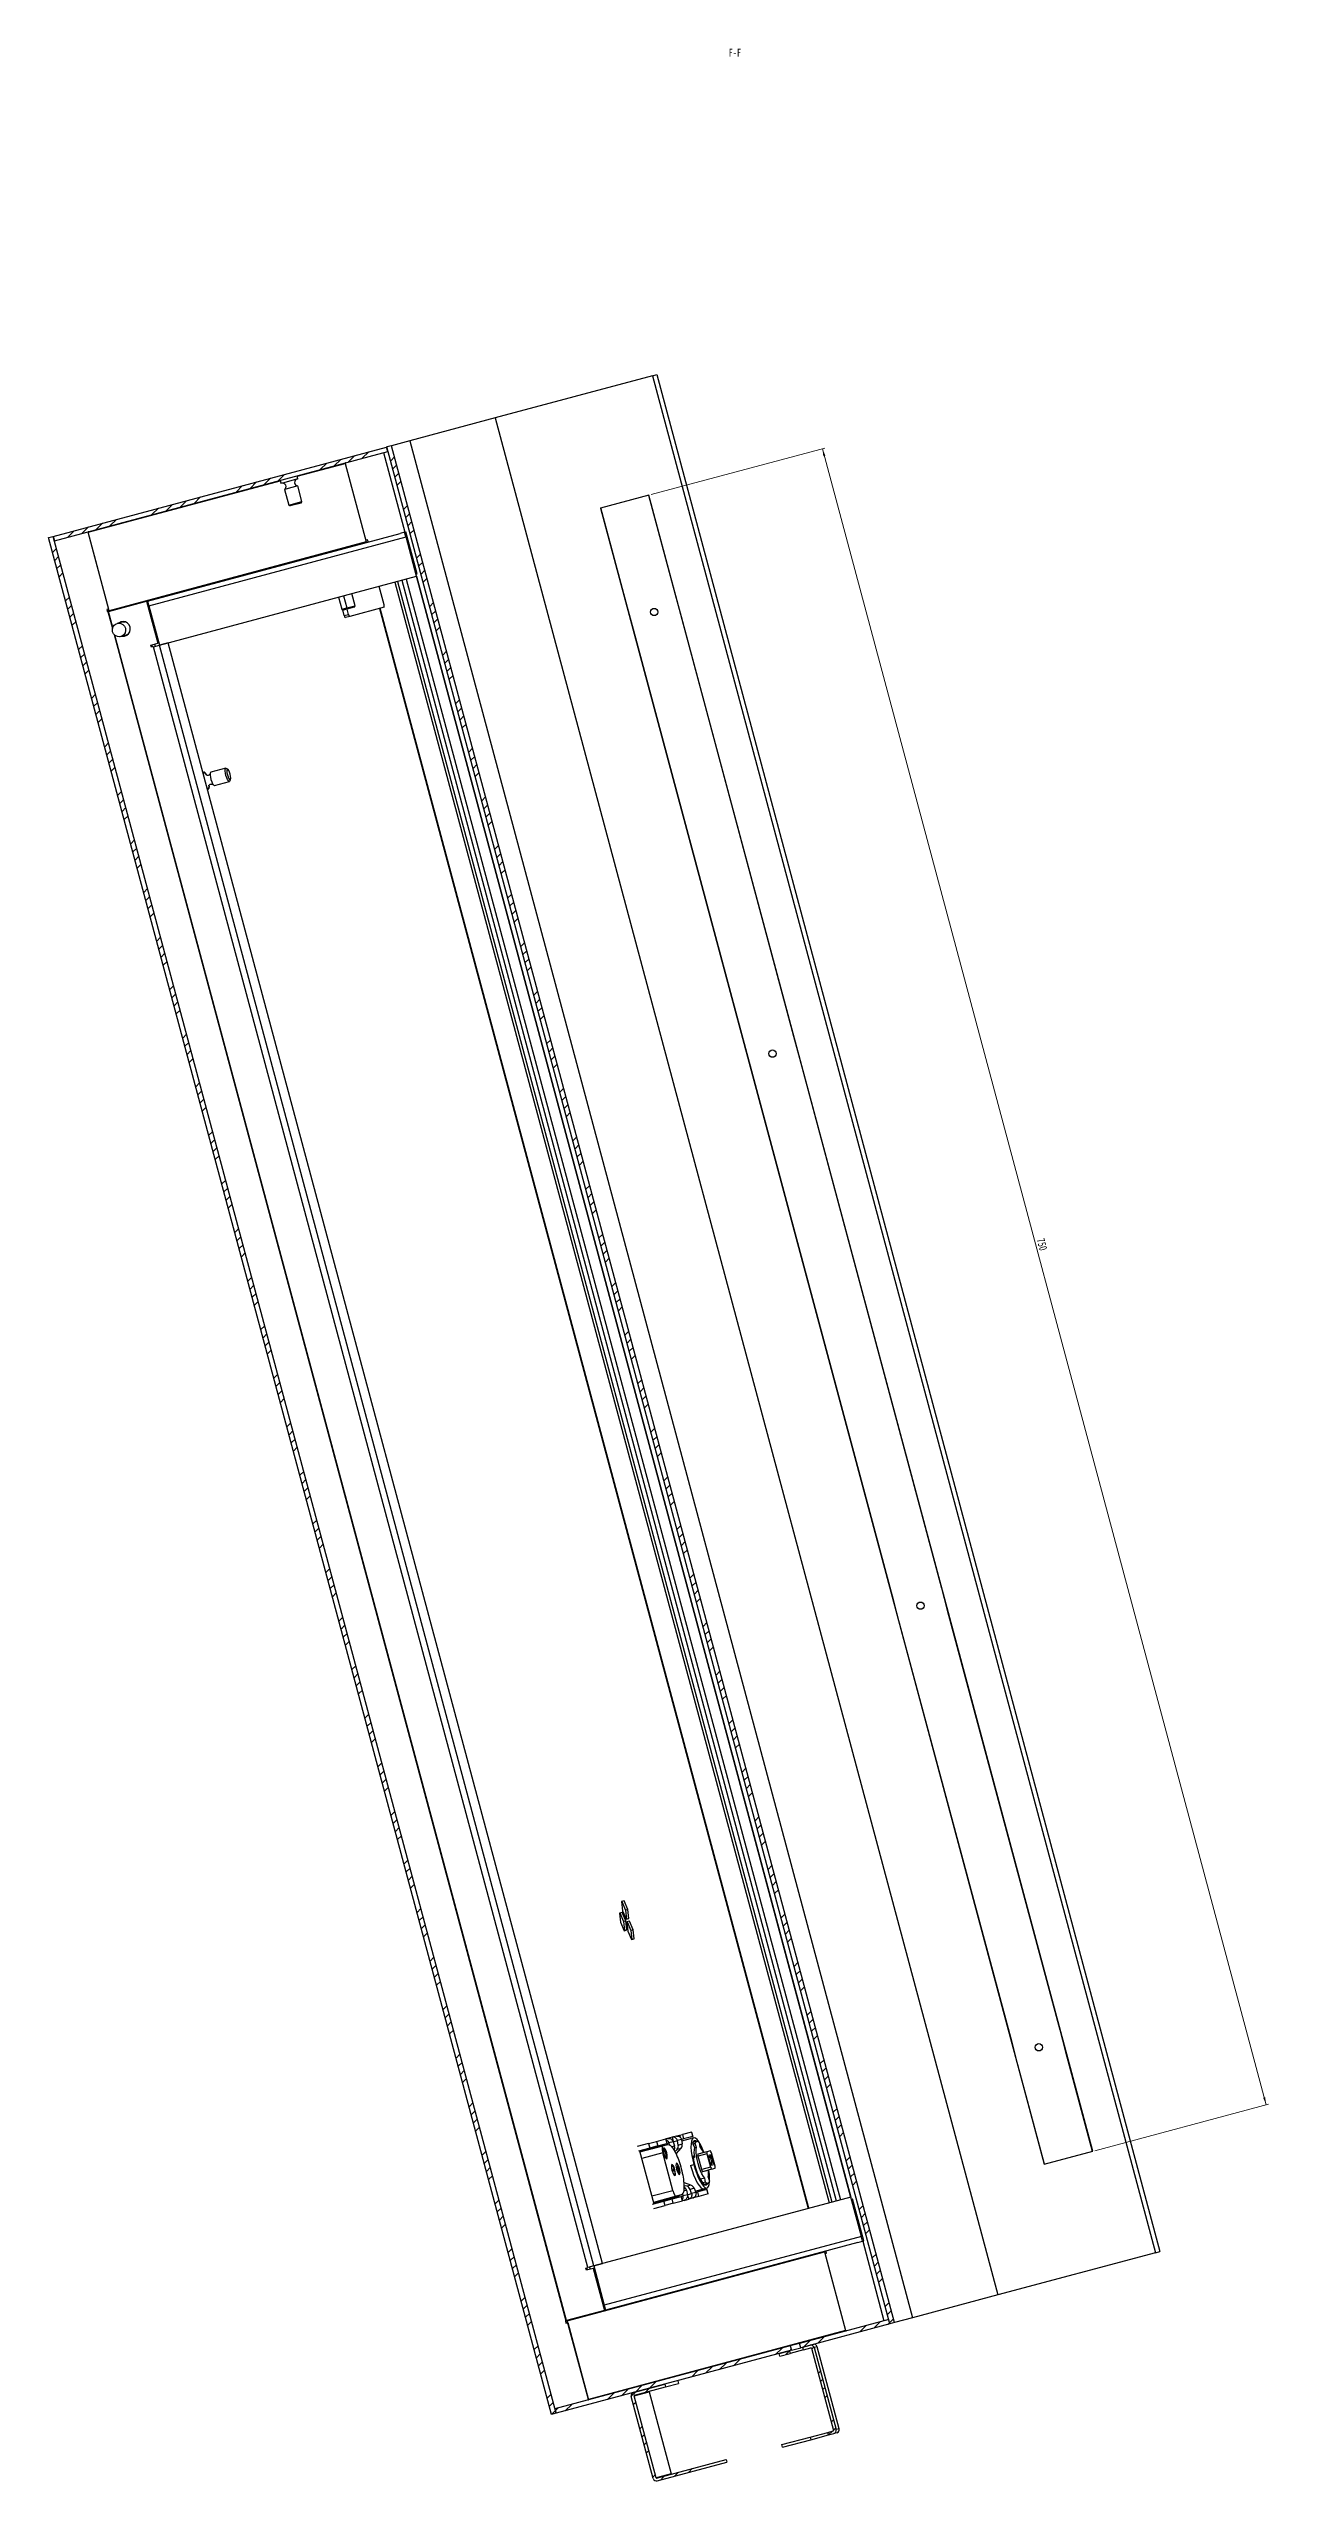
# Model space of a CAD drawing. Header units: millimetres. Extents: x -1281 to 3780, y -2005 to 2969.
# Drawn here: x 3130 to 3663, y 1210 to 2274 of the extents above; entities that cross this region are included whole.
import ezdxf

# ---------------------------------------------------------------- set-up
doc = ezdxf.new("R2010")
doc.units = ezdxf.units.MM
doc.styles.add('SLDTEXTSTYLE0', font='TXT', dxfattribs={"width": 0.75})
doc.dimstyles.new('SLDDIMSTYLE4', dxfattribs={"dimtxt": 3.5, "dimasz": 3.302, "dimexe": 0, "dimexo": 0.0625, "dimgap": 0.875, "dimtad": 1, "dimdec": 3, "dimrnd": 1e-09, "dimzin": 12, "dimdsep": 46, "dimtxsty": 'SLDTEXTSTYLE0', "dimsah": 1, "dimcen": 0.09, "dimadec": 0, "dimazin": 3, "dimtfac": 1, "dimtdec": 3, "dimtofl": 0, "dimtmove": 0, "dimatfit": 3, "dimfxl": 1, "dimfrac": 2, "dimtolj": 1, "dimtzin": 12, "dimarcsym": 0})

# ---------------------------------------------------------------- blocks, each defined once
blk = doc.blocks.new('_D_32')
at = {"color": 7, "linetype": 'Continuous', "lineweight": 18, "transparency": 16777216}
for p, q in [((3393.2, 2079.1), (3469.1, 2099.4)), ((3662.2, 1374.7), (3468.1, 2099.1)), ((3587.3, 1354.6), (3663.2, 1375))]:
    blk.add_line(p, q, dxfattribs=at)
for points in [[(3468.1, 2099.1), (3468.5, 2095.8), (3469.4, 2096.1)], [(3662.2, 1374.7), (3661.8, 1378), (3660.9, 1377.8)]]:
    blk.add_solid(points, dxfattribs=at)
at = {"color": 7, "linetype": 'Continuous', "lineweight": 18, "transparency": 16777216, "insert": (3565.2, 1754.1), "char_height": 3.5, "attachment_point": 1, "rotation": 285, "style": 'SLDTEXTSTYLE0'}
blk.add_mtext('750', dxfattribs=at)

msp = doc.modelspace()

# ---------------------------------------------------------------- hatches: boundary and pattern name
at = {"linetype": 'Continuous', "lineweight": 18}
h = msp.add_hatch(dxfattribs=at)
h.set_pattern_fill('ANSI34', angle=3e-322, style=0)
h.paths.add_polyline_path([(3277.4315, 2099.8232), (3131.6315, 2060.7562), (3132.1491, 2058.8244), (3277.9491, 2097.8914)], flags=0)
h = msp.add_hatch(dxfattribs=at)
h.set_pattern_fill('ANSI34', angle=3e-322, style=0)
h.paths.add_polyline_path([(3499.6277, 1279.3758), (3279.6315, 2100.4127), (3277.6315, 2099.8768), (3497.6277, 1278.8399)], flags=0)
h = msp.add_hatch(dxfattribs=at)
h.set_pattern_fill('ANSI34', angle=3e-322, style=0)
h.paths.add_polyline_path([(3349.6277, 1239.1834), (3351.6277, 1239.7193), (3131.6315, 2060.7562), (3129.6315, 2060.2203)], flags=0)
h = msp.add_hatch(dxfattribs=at)
h.set_pattern_fill('ANSI34', angle=3e-322, style=0)
h.paths.add_polyline_path([(3458.6045, 1268.3836), (3497.6277, 1278.8399), (3497.11, 1280.7717), (3458.0869, 1270.3155)], flags=0)
h = msp.add_hatch(dxfattribs=at)
h.set_pattern_fill('ANSI34', angle=3e-322, style=0)
h.paths.add_polyline_path([(3454.0438, 1269.2321), (3351.11, 1241.6511), (3351.6277, 1239.7193), (3454.5614, 1267.3003)], flags=0)
h = msp.add_hatch(dxfattribs=at)
h.set_pattern_fill('ANSI34', angle=3e-322, style=0)
h.paths.add_polyline_path([(3449.1277, 1265.8443), (3449.4382, 1264.6852), (3454.0006, 1265.9077), (3453.69, 1267.0668)], flags=0)
h = msp.add_hatch(dxfattribs=at)
h.set_pattern_fill('ANSI34', angle=3e-322, style=0)
edge = h.paths.add_edge_path(flags=0)
edge.add_line((3459.4759, 1268.6171), (3459.7865, 1267.458))
edge.add_line((3459.7865, 1267.458), (3463.0382, 1268.3293))
edge.add_ellipse((3463.09, 1268.1361), major_axis=(0.2, 0.0536), ratio=0.965925826, start_angle=0, end_angle=90, ccw=False)
edge.add_line((3463.29, 1268.1897), (3472.9181, 1232.2573))
edge.add_ellipse((3472.7181, 1232.2037), major_axis=(0.2, 0.0536), ratio=0.965925826, start_angle=-90, end_angle=0, ccw=False)
edge.add_line((3472.7698, 1232.0105), (3470.4852, 1231.3983))
edge.add_line((3470.4852, 1231.3983), (3470.7958, 1230.2392))
edge.add_line((3470.7958, 1230.2392), (3473.0804, 1230.8514))
edge.add_ellipse((3472.7181, 1232.2037), major_axis=(1.4, 0.3751), ratio=0.965925826, start_angle=270, end_angle=360)
edge.add_line((3474.1181, 1232.5788), (3464.49, 1268.5113))
edge.add_ellipse((3463.09, 1268.1361), major_axis=(1.4, 0.3751), ratio=0.965925826, start_angle=0, end_angle=90)
edge.add_line((3462.7277, 1269.4884), (3459.4759, 1268.6171))
h = msp.add_hatch(dxfattribs=at)
h.set_pattern_fill('ANSI34', angle=3e-322, style=0)
edge = h.paths.add_edge_path(flags=0)
edge.add_line((3399.4382, 1251.2877), (3399.1277, 1252.4469))
edge.add_line((3399.1277, 1252.4469), (3385.5277, 1248.8027))
edge.add_ellipse((3385.89, 1247.4505), major_axis=(-1.4, -0.3751), ratio=0.965925826, start_angle=270, end_angle=360)
edge.add_line((3384.49, 1247.0753), (3394.1181, 1211.1429))
edge.add_ellipse((3395.5181, 1211.518), major_axis=(-1.4, -0.3751), ratio=0.965925826, start_angle=360, end_angle=450)
edge.add_line((3395.8804, 1210.1657), (3426.2596, 1218.3058))
edge.add_line((3426.2596, 1218.3058), (3425.949, 1219.4649))
edge.add_line((3425.949, 1219.4649), (3395.5698, 1211.3248))
edge.add_ellipse((3395.5181, 1211.518), major_axis=(-0.2, -0.0536), ratio=0.965925826, start_angle=0, end_angle=90, ccw=False)
edge.add_line((3395.3181, 1211.4644), (3385.69, 1247.3969))
edge.add_ellipse((3385.89, 1247.4505), major_axis=(-0.2, -0.0536), ratio=0.965925826, start_angle=-90, end_angle=0, ccw=False)
edge.add_line((3385.8382, 1247.6436), (3399.4382, 1251.2877))
h = msp.add_hatch(dxfattribs=at)
h.set_pattern_fill('ANSI34', angle=3e-322, style=0)
h.paths.add_polyline_path([(3463.0756, 1228.1706), (3462.765, 1229.3297), (3450.4055, 1226.018), (3450.7161, 1224.8589)], flags=0)

# ---------------------------------------------------------------- linework, layer by layer
at = {"color": 7, "linetype": 'Continuous'}
for p, q in [((3393.7736, 2130.997), (3324.8964, 2112.5414)), ((3393.7668, 2130.9952), (3395.6987, 2131.5128)), ((3393.7668, 2130.9952), (3613.763, 1309.9582)), ((3393.7736, 2130.997), (3613.7698, 1309.9601)), ((3395.6987, 2131.5128), (3615.6949, 1310.4759)), ((3324.8964, 2112.5414), (3287.5759, 2102.5414)), ((3324.8964, 2112.5414), (3544.8926, 1291.5045)), ((3131.6315, 2060.7562), (3277.4315, 2099.8232)), ((3132.1491, 2058.8244), (3277.9491, 2097.8914)), ((3277.6315, 2099.8768), (3277.4315, 2099.8232)), ((3277.9491, 2097.8914), (3277.4315, 2099.8232)), ((3279.6315, 2100.4127), (3277.6315, 2099.8768)), ((3497.6277, 1278.8399), (3277.6315, 2099.8768)), ((3277.9491, 2097.8914), (3278.1491, 2097.945)), ((3287.5759, 2102.5414), (3279.6315, 2100.4127)), ((3499.6277, 1279.3758), (3279.6315, 2100.4127)), ((3287.5759, 2102.5414), (3507.5721, 1281.5045)), ((3238.6611, 2085.9148), (3231.9006, 2084.1033)), ((3238.6611, 2085.9148), (3238.2988, 2087.2671)), ((3259.3664, 2092.7051), (3268.5803, 2058.3181)), ((3230.8804, 2085.2794), (3231.2428, 2083.9271)), ((3231.9006, 2084.1033), (3231.2428, 2083.9271)), ((3233.3445, 2081.3844), (3232.8306, 2081.2467)), ((3232.8306, 2081.2467), (3234.6497, 2074.4576)), ((3238.6262, 2082.7996), (3233.3445, 2081.3844)), ((3234.6497, 2074.4576), (3240.4453, 2076.0105)), ((3240.0412, 2075.3107), (3235.3496, 2074.0536)), ((3240.4453, 2076.0105), (3238.6262, 2082.7996)), ((3240.0412, 2075.3107), (3240.4453, 2076.0105)), ((3392.2257, 2078.8184), (3370.9753, 2073.1244)), ((3392.0325, 2078.7667), (3403.6794, 2035.3)), ((3586.34, 1354.374), (3392.2257, 2078.8184)), ((3234.6497, 2074.4576), (3235.3496, 2074.0536)), ((3370.9753, 2073.1244), (3565.0896, 1348.68)), ((3382.8154, 2029.7095), (3371.1685, 2073.1762)), ((3129.6315, 2060.2203), (3131.6315, 2060.7562)), ((3349.6277, 1239.1834), (3129.6315, 2060.2203)), ((3351.6277, 1239.7193), (3131.6315, 2060.7562)), ((3131.6315, 2060.7562), (3132.1491, 2058.8244)), ((3146.8146, 2062.754), (3155.8733, 2028.9466)), ((3156.0803, 2028.1738), (3146.8664, 2062.5608)), ((3268.5803, 2058.3181), (3156.0803, 2028.1738)), ((3172.9263, 2032.4806), (3283.3294, 2062.0631)), ((3173.4957, 2030.3556), (3285.9957, 2060.4999)), ((3269.1101, 2059.2883), (3268.3733, 2059.0909)), ((3269.3689, 2058.3223), (3269.1101, 2059.2883)), ((3285.3631, 2062.608), (3283.3294, 2062.0631)), ((3285.3631, 2062.608), (3285.8631, 2062.742)), ((3285.8554, 2060.7708), (3285.3631, 2062.608)), ((3290.7807, 2044.3894), (3285.8631, 2062.742)), ((3285.8997, 2060.7826), (3285.9957, 2060.4999)), ((3290.6027, 2043.3064), (3285.9957, 2060.4999)), ((3178.1027, 2013.1621), (3290.6027, 2043.3064)), ((3290.3439, 2044.2723), (3290.7807, 2044.3894)), ((3290.4895, 2043.2761), (3480.4627, 1334.2865)), ((3480.5351, 1334.3059), (3290.5619, 2043.2955)), ((3256.4843, 2034.1644), (3257.9078, 2028.8518)), ((3263.7033, 2030.4047), (3262.2798, 2035.7173)), ((3276.3321, 2030.7863), (3274.158, 2038.9001)), ((3281.068, 2040.7516), (3471.0412, 1331.7621)), ((3282.1876, 2041.0516), (3472.1608, 1332.0621)), ((3284.1735, 2041.5837), (3474.1466, 1332.5942)), ((3286.0395, 2042.0837), (3476.0127, 1333.0942)), ((3403.6794, 2035.3), (3403.8725, 2035.3518)), ((3403.6794, 2035.3), (3406.2676, 2025.6407)), ((3155.8733, 2028.9466), (3155.0733, 2028.7322)), ((3155.0733, 2028.7322), (3155.3321, 2027.7663)), ((3155.3321, 2027.7663), (3155.5821, 2027.8333)), ((3155.8187, 2027.8967), (3155.5821, 2027.8333)), ((3155.8187, 2027.8967), (3172.4263, 2032.3467)), ((3161.8836, 2023.3101), (3159.6336, 2022.7072)), ((3172.9263, 2032.4806), (3172.4263, 2032.3467)), ((3172.4263, 2032.3467), (3177.3439, 2013.9941)), ((3172.9263, 2032.4806), (3177.8439, 2014.1281)), ((3173.4957, 2030.3556), (3178.1027, 2013.1621)), ((3257.9078, 2028.8518), (3260.0555, 2029.4273)), ((3257.9078, 2028.8518), (3258.5201, 2028.4983)), ((3258.966, 2026.1331), (3258.2979, 2028.6266)), ((3263.2675, 2029.7703), (3258.5201, 2028.4983)), ((3258.966, 2026.1331), (3260.8321, 2026.6331)), ((3261.3409, 2025.7341), (3259.4749, 2025.2341)), ((3260.0555, 2029.4273), (3263.6046, 2030.3783)), ((3260.8321, 2026.6331), (3260.2109, 2028.9513)), ((3276.3409, 2029.7534), (3261.3409, 2025.7341)), ((3263.2675, 2029.7703), (3263.6046, 2030.3783)), ((3263.3498, 2029.7924), (3263.2675, 2029.7703)), ((3263.3498, 2029.7924), (3263.7033, 2030.4047)), ((3263.6046, 2030.3783), (3263.7033, 2030.4047)), ((3382.6222, 2029.6578), (3382.8154, 2029.7095)), ((3385.4036, 2020.0502), (3382.8154, 2029.7095)), ((3406.4607, 2025.6925), (3406.2676, 2025.6407)), ((3406.2676, 2025.6407), (3455.4432, 1842.1148)), ((3161.1865, 2016.9116), (3163.4365, 2017.5145)), ((3174.3582, 2013.1941), (3177.3439, 2013.9941)), ((3174.6171, 2012.2282), (3174.3582, 2013.1941)), ((3175.5501, 2012.4782), (3174.6171, 2012.2282)), ((3175.1171, 2012.3621), (3174.8582, 2013.3281)), ((3175.5501, 2012.4782), (3178.1027, 2013.1621)), ((3365.5232, 1303.4886), (3175.5501, 2012.4782)), ((3175.9779, 2013.6281), (3176.2367, 2012.6621)), ((3177.8439, 2014.1281), (3177.3439, 2013.9941)), ((3178.1027, 2013.1621), (3178.0942, 2013.1599)), ((3181.9027, 2014.1803), (3178.1527, 2013.1755)), ((3368.1259, 1304.186), (3178.1527, 2013.1755)), ((3371.8759, 1305.1908), (3181.9027, 2014.1803)), ((3385.4036, 2020.0502), (3385.2104, 2019.9985)), ((3434.5792, 1836.5243), (3385.4036, 2020.0502)), ((3207.1248, 1959.3396), (3200.567, 1957.5825)), ((3207.9915, 1958.8884), (3207.3541, 1959.2875)), ((3197.5506, 1957.6439), (3197.085, 1957.5191)), ((3199.0728, 1950.1008), (3199.5383, 1950.2256)), ((3202.12, 1951.7869), (3208.6777, 1953.5441)), ((3208.8503, 1953.7039), (3209.2027, 1954.3683)), ((3455.4432, 1842.1148), (3455.6364, 1842.1666)), ((3455.4432, 1842.1148), (3458.0314, 1832.4556)), ((3434.386, 1836.4726), (3434.5792, 1836.5243)), ((3437.1674, 1826.8651), (3434.5792, 1836.5243)), ((3458.2245, 1832.5073), (3458.0314, 1832.4556)), ((3458.0314, 1832.4556), (3520.1479, 1600.6334)), ((3437.1674, 1826.8651), (3436.9742, 1826.8133)), ((3499.2839, 1595.0429), (3437.1674, 1826.8651)), ((3520.1479, 1600.6334), (3520.3411, 1600.6851)), ((3520.1479, 1600.6334), (3522.7361, 1590.9741)), ((3520.7293, 1599.2362), (3520.5362, 1599.1845)), ((3499.0907, 1594.9911), (3499.2839, 1595.0429)), ((3501.8721, 1585.3836), (3499.2839, 1595.0429)), ((3522.6067, 1591.4571), (3522.7999, 1591.5088)), ((3522.9293, 1591.0259), (3522.7361, 1590.9741)), ((3522.7361, 1590.9741), (3571.9117, 1407.4482)), ((3501.8721, 1585.3836), (3501.6789, 1585.3319)), ((3551.0477, 1401.8577), (3501.8721, 1585.3836)), ((3380.5322, 1458.8645), (3379.3774, 1458.5551)), ((3379.3774, 1458.5551), (3379.8354, 1454.5367)), ((3379.5058, 1458.5895), (3381.1185, 1454.8805)), ((3381.3334, 1463.8415), (3380.1787, 1463.5321)), ((3380.1787, 1463.5321), (3380.6367, 1459.5137)), ((3380.3071, 1463.5665), (3381.9198, 1459.8575)), ((3382.1448, 1455.1555), (3380.5322, 1458.8645)), ((3380.6367, 1459.5137), (3382.2493, 1455.8047)), ((3382.9461, 1460.1325), (3381.3334, 1463.8415)), ((3382.9461, 1460.1325), (3381.9198, 1459.8575)), ((3381.9198, 1459.8575), (3382.3777, 1455.8391)), ((3383.404, 1456.1141), (3382.9461, 1460.1325)), ((3379.8354, 1454.5367), (3381.448, 1450.8277)), ((3382.1448, 1455.1555), (3381.1185, 1454.8805)), ((3381.1185, 1454.8805), (3381.5764, 1450.8621)), ((3381.448, 1450.8277), (3382.6027, 1451.1371)), ((3382.6027, 1451.1371), (3382.1448, 1455.1555)), ((3382.2493, 1455.8047), (3383.404, 1456.1141)), ((3383.7146, 1454.955), (3382.5599, 1454.6456)), ((3382.5599, 1454.6456), (3383.0178, 1450.6272)), ((3382.6883, 1454.68), (3384.3009, 1450.971)), ((3383.0178, 1450.6272), (3384.6304, 1446.9182)), ((3385.3272, 1451.246), (3383.7146, 1454.955)), ((3385.3272, 1451.246), (3384.3009, 1450.971)), ((3384.3009, 1450.971), (3384.7588, 1446.9526)), ((3385.7851, 1447.2276), (3385.3272, 1451.246)), ((3384.6304, 1446.9182), (3385.7851, 1447.2276)), ((3571.9117, 1407.4482), (3572.1049, 1407.5)), ((3571.9117, 1407.4482), (3574.4999, 1397.789)), ((3550.8546, 1401.806), (3551.0477, 1401.8577)), ((3553.6359, 1392.1985), (3551.0477, 1401.8577)), ((3574.6931, 1397.8407), (3574.4999, 1397.789)), ((3574.4999, 1397.789), (3586.1468, 1354.3223)), ((3553.6359, 1392.1985), (3553.4427, 1392.1467)), ((3565.2828, 1348.7318), (3553.6359, 1392.1985)), ((3410.8467, 1362.7381), (3406.8467, 1361.6663)), ((3410.8467, 1362.7381), (3410.9455, 1362.7645)), ((3410.8467, 1362.7381), (3411.3644, 1360.8062)), ((3411.4631, 1360.8327), (3410.9455, 1362.7645)), ((3392.0477, 1357.7009), (3387.1027, 1356.3759)), ((3392.5653, 1355.769), (3387.6204, 1354.444)), ((3388.1516, 1354.5864), (3394.3633, 1331.4041)), ((3388.1646, 1354.5381), (3399.1218, 1357.4741)), ((3399.2401, 1357.1693), (3388.2487, 1354.2241)), ((3388.281, 1354.1034), (3398.8846, 1356.9446)), ((3392.0477, 1357.7009), (3395.5967, 1358.6518)), ((3392.0477, 1357.7009), (3392.5653, 1355.769)), ((3396.1144, 1356.72), (3392.5653, 1355.769)), ((3393.936, 1355.5735), (3400.4829, 1357.2645)), ((3394.7876, 1355.8016), (3393.936, 1355.5735)), ((3394.7876, 1355.8016), (3399.3015, 1357.0112)), ((3395.5967, 1358.6518), (3399.5967, 1359.7236)), ((3395.5967, 1358.6518), (3396.1144, 1356.72)), ((3396.1144, 1356.72), (3400.1144, 1357.7918)), ((3398.2329, 1356.6616), (3400.4829, 1357.2645)), ((3402.6583, 1337.2505), (3398.2584, 1353.671)), ((3399.1036, 1357.5209), (3399.3238, 1356.9539)), ((3399.5967, 1359.7236), (3399.6296, 1359.7324)), ((3399.5967, 1359.7236), (3400.1144, 1357.7918)), ((3400.3557, 1359.927), (3399.6296, 1359.7324)), ((3400.1473, 1357.8006), (3399.6296, 1359.7324)), ((3400.1473, 1357.8006), (3400.1144, 1357.7918)), ((3400.1473, 1357.8006), (3400.9696, 1358.0209)), ((3402.3557, 1360.4629), (3400.3557, 1359.927)), ((3402.8064, 1358.5131), (3400.9696, 1358.0209)), ((3401.3787, 1356.9674), (3400.9696, 1358.0209)), ((3404.2307, 1360.9653), (3402.3557, 1360.4629)), ((3402.3557, 1360.4629), (3402.7972, 1358.8152)), ((3402.8064, 1358.5131), (3404.6724, 1359.0131)), ((3402.8064, 1358.5131), (3403.4446, 1356.6561)), ((3403.3412, 1354.5153), (3404.1072, 1354.7206)), ((3404.5667, 1355.2607), (3404.1072, 1354.7206)), ((3404.4807, 1361.0323), (3404.2307, 1360.9653)), ((3404.2566, 1353.4132), (3406.2658, 1355.716)), ((3404.4807, 1361.0323), (3405.6637, 1361.3493)), ((3404.5667, 1355.2607), (3406.2658, 1355.716)), ((3406.5091, 1359.5052), (3404.6724, 1359.0131)), ((3405.0482, 1357.0858), (3404.6724, 1359.0131)), ((3405.0482, 1357.0858), (3406.8099, 1357.5579)), ((3405.6637, 1361.3493), (3406.8467, 1361.6663)), ((3407.3644, 1359.7344), (3406.509, 1359.5052)), ((3406.5091, 1359.5052), (3406.8099, 1357.5579)), ((3406.5969, 1358.9367), (3410.3417, 1359.9039)), ((3406.8467, 1361.6663), (3407.3644, 1359.7344)), ((3411.3644, 1360.8062), (3407.3644, 1359.7344)), ((3411.7513, 1360.268), (3410.3693, 1359.911)), ((3411.3421, 1357.9416), (3412.0954, 1355.9914)), ((3411.4631, 1360.8327), (3411.3644, 1360.8062)), ((3412.1324, 1351.6591), (3411.3898, 1352.3515)), ((3413.1176, 1358.6878), (3411.4506, 1358.2411)), ((3412.3959, 1357.7458), (3411.5095, 1357.5083)), ((3411.5349, 1351.499), (3412.1324, 1351.6591)), ((3413.0654, 1356.0122), (3412.0288, 1355.7344)), ((3413.0654, 1356.0122), (3412.3959, 1357.7458)), ((3417.568, 1354.1604), (3413.5942, 1353.0956)), ((3413.6406, 1353.1857), (3415.4156, 1353.6613)), ((3415.4827, 1345.8112), (3413.645, 1352.6692)), ((3417.5763, 1353.1874), (3413.7788, 1352.1699)), ((3414.2136, 1358.2328), (3414.5005, 1356.3967)), ((3419.0845, 1354.5667), (3417.568, 1354.1604)), ((3417.5763, 1353.1874), (3419.1463, 1347.328)), ((3421.1338, 1347.8606), (3419.5638, 1353.7199)), ((3565.0896, 1348.68), (3586.34, 1354.374)), ((3402.4264, 1346.0527), (3402.2912, 1346.0164)), ((3402.5396, 1345.6301), (3402.4113, 1345.5957)), ((3403.1525, 1346.2472), (3402.4264, 1346.0527)), ((3402.4264, 1346.0527), (3402.5396, 1345.6301)), ((3402.5396, 1345.6301), (3403.4146, 1345.8645)), ((3402.9089, 1346.6349), (3402.7223, 1346.5849)), ((3402.7223, 1346.5849), (3402.9659, 1346.1972)), ((3403.0578, 1346.6748), (3402.9089, 1346.6349)), ((3402.9089, 1346.6349), (3403.1525, 1346.2472)), ((3403.3014, 1346.2871), (3403.0578, 1346.6748)), ((3403.4146, 1345.8645), (3403.3014, 1346.2871)), ((3404.3277, 1347.1127), (3404.1713, 1347.0708)), ((3404.3277, 1347.1127), (3404.5581, 1346.2526)), ((3404.9866, 1346.8477), (3404.3277, 1347.1127)), ((3404.5581, 1346.2526), (3404.3883, 1346.2071)), ((3404.3921, 1346.1943), (3405.0305, 1345.9376)), ((3404.5581, 1346.2526), (3405.2171, 1345.9876)), ((3404.7658, 1347.672), (3404.5792, 1347.622)), ((3404.5792, 1347.622), (3404.7625, 1346.9379)), ((3404.7658, 1347.672), (3404.9866, 1346.8477)), ((3405.0236, 1347.5683), (3404.7658, 1347.672)), ((3405.6892, 1345.0844), (3405.0236, 1347.5683)), ((3405.2171, 1345.9876), (3405.0305, 1345.9376)), ((3405.0305, 1345.9376), (3405.2448, 1345.1381)), ((3405.2171, 1345.9876), (3405.4313, 1345.1881)), ((3405.4313, 1345.1881), (3405.2448, 1345.1381)), ((3405.2448, 1345.1381), (3405.5026, 1345.0344)), ((3405.4313, 1345.1881), (3405.6892, 1345.0844)), ((3405.6892, 1345.0844), (3405.5026, 1345.0344)), ((3410.4422, 1348.1358), (3411.845, 1348.5117)), ((3416.6522, 1342.6262), (3414.7862, 1342.1262)), ((3419.1463, 1347.328), (3415.3489, 1346.3105)), ((3419.6256, 1346.4812), (3415.6518, 1345.4165)), ((3417.5121, 1345.8373), (3415.7371, 1345.3617)), ((3416.9391, 1340.7902), (3416.6522, 1342.6262)), ((3418.0873, 1343.0107), (3418.7568, 1341.2772)), ((3419.6256, 1346.4812), (3421.1421, 1346.8876)), ((3480.5759, 1334.3169), (3368.0759, 1304.1726)), ((3393.832, 1331.2618), (3398.777, 1332.5868)), ((3404.8375, 1334.7283), (3394.2339, 1331.8871)), ((3394.2662, 1331.7664), (3405.2577, 1334.7115)), ((3394.3497, 1329.3299), (3399.2946, 1330.6549)), ((3405.3076, 1334.3884), (3394.3503, 1331.4525)), ((3398.777, 1332.5868), (3402.326, 1333.5378)), ((3399.2946, 1330.6549), (3398.777, 1332.5868)), ((3398.9436, 1333.1853), (3406.3815, 1335.2505)), ((3402.8437, 1331.6059), (3399.2946, 1330.6549)), ((3402.326, 1333.5378), (3406.326, 1334.6096)), ((3402.8437, 1331.6059), (3402.326, 1333.5378)), ((3402.8437, 1331.6059), (3406.8437, 1332.6777)), ((3406.3815, 1335.2505), (3404.1315, 1334.6476)), ((3404.8448, 1334.7303), (3405.2379, 1334.8395)), ((3405.2224, 1334.9399), (3405.3153, 1334.3387)), ((3406.326, 1334.6096), (3406.3589, 1334.6184)), ((3406.8437, 1332.6777), (3406.326, 1334.6096)), ((3406.3589, 1334.6184), (3407.1813, 1334.8387)), ((3406.8766, 1332.6865), (3406.3589, 1334.6184)), ((3406.8766, 1332.6865), (3406.8437, 1332.6777)), ((3407.6026, 1332.8811), (3406.8766, 1332.6865)), ((3407.1813, 1334.8387), (3406.9977, 1336.0276)), ((3409.018, 1335.3309), (3407.1813, 1334.8387)), ((3408.2483, 1339.2657), (3407.5244, 1339.0718)), ((3407.6026, 1332.8811), (3409.6026, 1333.417)), ((3410.6154, 1339.4829), (3407.724, 1340.4726)), ((3408.9163, 1339.0277), (3408.2483, 1339.2657)), ((3408.6422, 1337.2582), (3409.018, 1335.3309)), ((3410.6154, 1339.4829), (3408.9163, 1339.0277)), ((3409.018, 1335.3309), (3410.884, 1335.8309)), ((3409.1611, 1335.0647), (3409.6026, 1333.417)), ((3411.4776, 1333.9194), (3409.6026, 1333.417)), ((3412.0076, 1338.1599), (3410.2458, 1337.6878)), ((3410.884, 1335.8309), (3410.2458, 1337.6878)), ((3412.7208, 1336.323), (3410.884, 1335.8309)), ((3411.4776, 1333.9194), (3411.7276, 1333.9864)), ((3412.9107, 1334.3033), (3411.7276, 1333.9864)), ((3412.0076, 1338.1599), (3412.7208, 1336.323)), ((3412.5125, 1336.8593), (3417.6426, 1338.2837)), ((3412.7206, 1336.323), (3413.576, 1336.5522)), ((3414.0937, 1334.6203), (3412.9107, 1334.3033)), ((3417.576, 1337.624), (3413.576, 1336.5522)), ((3414.0937, 1334.6203), (3413.576, 1336.5522)), ((3418.0937, 1335.6921), (3414.0937, 1334.6203)), ((3416.9391, 1340.7902), (3415.7635, 1340.4752)), ((3416.3681, 1339.8885), (3418.0351, 1340.3352)), ((3417.576, 1337.624), (3417.6748, 1337.6504)), ((3418.0937, 1335.6921), (3417.576, 1337.624)), ((3418.1924, 1335.7186), (3417.6748, 1337.6504)), ((3418.1924, 1335.7186), (3418.0937, 1335.6921)), ((3485.1829, 1317.1234), (3480.5759, 1334.3169)), ((3480.8347, 1333.3509), (3481.2715, 1333.468)), ((3486.1891, 1315.1154), (3481.2715, 1333.468)), ((3356.5098, 1280.1609), (3469.0098, 1310.3052)), ((3485.1829, 1317.1234), (3372.6829, 1286.9791)), ((3483.6553, 1314.4365), (3373.2523, 1284.8541)), ((3469.0098, 1310.3052), (3478.2238, 1275.9182)), ((3469.2168, 1309.5324), (3469.9536, 1309.7299)), ((3469.9536, 1309.7299), (3469.6948, 1310.6958)), ((3483.6553, 1314.4365), (3485.689, 1314.9814)), ((3485.1829, 1317.1234), (3485.2411, 1316.8305)), ((3485.689, 1314.9814), (3485.1968, 1316.8186)), ((3485.689, 1314.9814), (3486.1891, 1315.1154)), ((3613.7698, 1309.9601), (3544.8926, 1291.5045)), ((3613.763, 1309.9582), (3615.6949, 1310.4759)), ((3364.5902, 1303.2386), (3365.5232, 1303.4886)), ((3364.8491, 1302.2727), (3364.5902, 1303.2386)), ((3367.8347, 1303.0727), (3364.8491, 1302.2727)), ((3365.3491, 1302.4066), (3365.0902, 1303.3726)), ((3368.0759, 1304.1726), (3365.5232, 1303.4886)), ((3366.2098, 1303.6726), (3366.4687, 1302.7066)), ((3368.3347, 1303.2066), (3367.8347, 1303.0727)), ((3367.8347, 1303.0727), (3372.7523, 1284.7201)), ((3368.0759, 1304.1726), (3368.0674, 1304.1703)), ((3368.0759, 1304.1726), (3372.6829, 1286.9791)), ((3368.1259, 1304.186), (3371.8759, 1305.1908)), ((3368.3347, 1303.2066), (3373.2523, 1284.8541)), ((3544.8926, 1291.5045), (3507.5721, 1281.5045)), ((3355.908, 1280.2067), (3355.658, 1280.1397)), ((3355.658, 1280.1397), (3355.9169, 1279.1738)), ((3355.908, 1280.2067), (3356.1446, 1280.2701)), ((3355.9169, 1279.1738), (3356.7169, 1279.3881)), ((3372.7523, 1284.7201), (3356.1446, 1280.2701)), ((3365.7238, 1245.7739), (3356.5098, 1280.1609)), ((3356.7169, 1279.3881), (3365.7755, 1245.5807)), ((3373.2523, 1284.8541), (3372.7523, 1284.7201)), ((3497.11, 1280.7717), (3458.0869, 1270.3155)), ((3497.6277, 1278.8399), (3458.6045, 1268.3837)), ((3497.6277, 1278.8399), (3497.11, 1280.7717)), ((3499.6277, 1279.3758), (3497.6277, 1278.8399)), ((3507.5721, 1281.5045), (3499.6277, 1279.3758)), ((3454.0438, 1269.2321), (3351.11, 1241.6511)), ((3454.5614, 1267.3003), (3351.6277, 1239.7193)), ((3478.2238, 1275.9182), (3365.7238, 1245.7739)), ((3449.1277, 1265.8443), (3453.69, 1267.0668)), ((3453.69, 1267.0668), (3454.0006, 1265.9077)), ((3459.7865, 1267.458), (3454.0006, 1265.9077)), ((3458.0869, 1270.3155), (3454.0438, 1269.2321)), ((3454.0438, 1269.2321), (3454.5614, 1267.3003)), ((3454.5614, 1267.3003), (3458.6045, 1268.3837)), ((3458.6045, 1268.3837), (3458.0869, 1270.3155)), ((3459.4759, 1268.6171), (3462.7277, 1269.4884)), ((3459.7865, 1267.458), (3459.4759, 1268.6171)), ((3459.7865, 1267.458), (3463.0382, 1268.3293)), ((3463.29, 1268.1897), (3472.9181, 1232.2573)), ((3465.8179, 1268.8671), (3464.49, 1268.5112)), ((3464.49, 1268.5112), (3474.1181, 1232.5788)), ((3475.446, 1232.9346), (3465.8179, 1268.8671)), ((3449.4382, 1264.6852), (3449.1277, 1265.8443)), ((3449.4382, 1264.6852), (3454.0006, 1265.9077)), ((3394.1181, 1211.1429), (3384.49, 1247.0753)), ((3385.5277, 1248.8028), (3399.1277, 1252.4469)), ((3385.69, 1247.3969), (3392.2965, 1249.1671)), ((3395.3181, 1211.4644), (3385.69, 1247.3969)), ((3385.8382, 1247.6436), (3399.4382, 1251.2877)), ((3392.2965, 1249.1671), (3401.9246, 1213.2346)), ((3399.1277, 1252.4469), (3399.4382, 1251.2877)), ((3399.4382, 1251.2877), (3405.1203, 1252.8102)), ((3404.8097, 1253.9694), (3405.1203, 1252.8102)), ((3351.6277, 1239.7193), (3349.6277, 1239.1834)), ((3351.11, 1241.6511), (3351.6277, 1239.7193)), ((3450.4055, 1226.018), (3462.765, 1229.3297)), ((3450.7161, 1224.8589), (3450.4055, 1226.018)), ((3450.7161, 1224.8589), (3463.0756, 1228.1706)), ((3462.765, 1229.3297), (3470.4852, 1231.3984)), ((3462.765, 1229.3297), (3463.0756, 1228.1706)), ((3463.0756, 1228.1706), (3470.7958, 1230.2392)), ((3470.4852, 1231.3984), (3472.7698, 1232.0105)), ((3470.7958, 1230.2392), (3470.4852, 1231.3984)), ((3470.7958, 1230.2392), (3473.0804, 1230.8514)), ((3474.5021, 1231.2323), (3473.0804, 1230.8514)), ((3475.446, 1232.9346), (3474.1181, 1232.5788)), ((3401.9246, 1213.2346), (3395.3181, 1211.4644)), ((3395.5698, 1211.3248), (3425.949, 1219.4649)), ((3395.8804, 1210.1657), (3426.2596, 1218.3058)), ((3425.949, 1219.4649), (3426.2596, 1218.3058))]:
    msp.add_line(p, q, dxfattribs=at)
at = {"color": 8, "linetype": 'Continuous'}
for p, q in [((3276.0781, 2097.39), (3285.3956, 2062.6167)), ((3238.3505, 2087.0739), (3259.3664, 2092.7051)), ((3146.8664, 2062.5608), (3230.9322, 2085.0862)), ((3290.572, 2043.2982), (3480.5452, 1334.3086)), ((3258.632, 2034.7399), (3260.0555, 2029.4273)), ((3156.0803, 2028.1738), (3155.2803, 2027.9595)), ((3155.5821, 2027.8333), (3157.5615, 2020.4461)), ((3157.6907, 2020.9102), (3155.8187, 2027.8967)), ((3274.395, 2029.232), (3461.9352, 1329.3221)), ((3462.1718, 1329.3855), (3274.6316, 2029.2954)), ((3158.2615, 2017.8338), (3355.908, 1280.2067)), ((3356.1446, 1280.2701), (3158.6054, 2017.4965)), ((3388.2841, 1354.0919), (3398.233, 1356.6616)), ((3398.2585, 1353.6708), (3389.0566, 1351.2091)), ((3398.8846, 1356.9446), (3399.287, 1357.0486)), ((3402.0974, 1356.2952), (3403.4446, 1356.6561)), ((3404.2566, 1353.4132), (3403.9677, 1353.3358)), ((3405.6637, 1361.3493), (3405.8769, 1360.5538)), ((3393.4583, 1334.7814), (3402.6583, 1337.2505)), ((3404.1316, 1334.6476), (3394.2308, 1331.8986)), ((3405.2331, 1334.8706), (3398.9436, 1333.1853)), ((3405.2379, 1334.8395), (3404.8375, 1334.7283)), ((3408.6422, 1337.2582), (3407.3426, 1336.9099)), ((3407.724, 1340.4726), (3407.4209, 1340.3914)), ((3412.5125, 1336.8594), (3416.2392, 1337.8941)), ((3412.9107, 1334.3033), (3412.7019, 1335.0824)), ((3485.7215, 1314.9901), (3495.039, 1280.2168)), ((3356.5098, 1280.1609), (3355.7098, 1279.9465))]:
    msp.add_line(p, q, dxfattribs=at)
at = {"color": 7, "linetype": 'Continuous', "flags": 128}
for points in [[(3163.2091, 2020.5594), (3163.3058, 2019.5231), (3163.0533, 2018.5213), (3162.482, 2017.6749), (3161.6607, 2017.0859), (3160.6886, 2016.8254), (3159.6829, 2016.9249), (3158.7649, 2017.3722), (3158.0453, 2018.1136), (3157.611, 2019.0594), (3157.5142, 2020.0957), (3157.7667, 2021.0976), (3158.3381, 2021.944), (3159.1593, 2022.5329), (3160.1314, 2022.7934), (3161.1371, 2022.694), (3162.0551, 2022.2466), (3162.7747, 2021.5053), (3163.2091, 2020.5594)], [(3160.7173, 2022.9976), (3161.3312, 2023.375), (3161.5717, 2023.4739)], [(3161.8836, 2023.3101), (3162.3814, 2023.3963), (3163.0574, 2023.3699)], [(3163.2483, 2017.2168), (3162.471, 2017.1793), (3162.2702, 2017.202)], [(3164.483, 2018.0497), (3163.9107, 2017.6888), (3163.4365, 2017.5145)], [(3207.5059, 1955.1463), (3207.1862, 1956.1136), (3206.9527, 1957.1205), (3206.8336, 1958.0455), (3206.8433, 1958.7772), (3206.9806, 1959.2271), (3207.229, 1959.3412), (3207.3541, 1959.2875)], [(3208.1143, 1955.5359), (3208.4499, 1954.8103), (3208.7831, 1954.3549), (3209.0632, 1954.239), (3209.2476, 1954.4802), (3209.3082, 1955.0417), (3209.2357, 1955.8382), (3209.0413, 1956.7483), (3208.7545, 1957.6336), (3208.4189, 1958.3591), (3208.0857, 1958.8145), (3207.8056, 1958.9305), (3207.6212, 1958.6893), (3207.5606, 1958.1277), (3207.6331, 1957.3312), (3207.8275, 1956.4211), (3208.1143, 1955.5359)], [(3198.7327, 1956.3318), (3198.6285, 1956.5403), (3198.1981, 1957.2324), (3197.8017, 1957.6017), (3197.478, 1957.612), (3197.2587, 1957.2624), (3197.2097, 1957.0537)], [(3198.948, 1950.5662), (3199.2872, 1950.2678), (3199.6109, 1950.2574), (3199.8303, 1950.607), (3199.9237, 1951.2823), (3199.9042, 1951.9765)], [(3200.567, 1957.5825), (3200.4229, 1957.47), (3200.2856, 1957.02), (3200.2759, 1956.2884), (3200.3949, 1955.3633), (3200.6284, 1954.3564), (3200.9481, 1953.3891), (3201.3155, 1952.5781), (3201.6863, 1952.0211), (3202.0158, 1951.7854), (3202.12, 1951.7869)], [(3208.8503, 1953.7039), (3208.8219, 1953.6566), (3208.5735, 1953.5426), (3208.2441, 1953.7783), (3207.8733, 1954.3352), (3207.5059, 1955.1463)], [(3398.7367, 1353.2815), (3399.0319, 1352.3702), (3399.3773, 1351.623), (3399.7203, 1351.1539), (3400.0087, 1351.0342), (3400.1986, 1351.2821), (3400.2611, 1351.8599), (3400.1867, 1352.6796), (3399.9867, 1353.6165), (3399.6915, 1354.5278), (3399.3461, 1355.2749), (3399.003, 1355.7441), (3398.7146, 1355.8638), (3398.5247, 1355.6159), (3398.4622, 1355.0381), (3398.5366, 1354.2184), (3398.7367, 1353.2815)], [(3399.3179, 1351.7317), (3399.462, 1351.5629), (3399.6927, 1351.4671), (3399.8446, 1351.6655), (3399.8946, 1352.1277), (3399.8351, 1352.7835), (3399.6751, 1353.533), (3399.4389, 1354.262), (3399.1626, 1354.8598), (3398.8882, 1355.235), (3398.6574, 1355.3309), (3398.5055, 1355.1325), (3398.4652, 1354.9143)], [(3416.327, 1353.8278), (3416.2789, 1353.9557), (3415.5583, 1355.7088), (3414.8082, 1357.2428), (3414.054, 1358.5054), (3413.3215, 1359.4536), (3412.6356, 1360.0552), (3412.0197, 1360.2897), (3411.4947, 1360.149), (3411.0785, 1359.638), (3410.7853, 1358.774), (3410.625, 1357.5866), (3410.6032, 1356.1161), (3410.7206, 1354.4125), (3410.9731, 1352.534), (3411.3522, 1350.5445), (3411.845, 1348.5117)], [(3413.0118, 1358.6594), (3412.6393, 1358.8783), (3412.1018, 1358.9333), (3411.6638, 1358.617), (3411.3421, 1357.9416)], [(3411.3898, 1352.3515), (3411.7331, 1350.5014), (3412.19, 1348.6041), (3412.743, 1346.7326), (3413.3707, 1344.9587), (3414.0492, 1343.3506), (3414.7523, 1341.9702), (3415.4531, 1340.8704), (3416.1244, 1340.0937), (3416.7407, 1339.6696), (3417.2782, 1339.6147), (3417.7162, 1339.931), (3417.9294, 1340.3069)], [(3412.3959, 1357.7458), (3412.534, 1358.1079), (3412.7015, 1358.3873), (3412.8966, 1358.5812), (3413.1176, 1358.6878), (3413.3622, 1358.706), (3413.6282, 1358.6356), (3413.9129, 1358.4774), (3414.2136, 1358.2328)], [(3416.6522, 1342.6262), (3416.0447, 1343.3553), (3415.4113, 1344.4246), (3414.787, 1345.7749), (3414.2063, 1347.3318), (3413.7013, 1349.0091), (3413.3, 1350.7142), (3413.0244, 1352.3528), (3412.8899, 1353.8343), (3412.9038, 1355.0771), (3413.0654, 1356.0122)], [(3413.604, 1353.1403), (3413.6073, 1353.1374), (3413.6349, 1353.1065)], [(3415.1031, 1355.6748), (3414.6276, 1356.5778), (3414.4156, 1356.9398)], [(3419.98, 1350.6914), (3420.1801, 1349.7546), (3420.2545, 1348.9349), (3420.192, 1348.3571), (3420.0021, 1348.1092), (3419.7137, 1348.2289), (3419.3706, 1348.698), (3419.0252, 1349.4452), (3418.7301, 1350.3565), (3418.53, 1351.2934), (3418.4556, 1352.1131), (3418.5181, 1352.6909), (3418.708, 1352.9388), (3418.9964, 1352.8191), (3419.3395, 1352.3499), (3419.6849, 1351.6028), (3419.98, 1350.6914)], [(3403.5572, 1346.291), (3403.262, 1347.2023), (3402.9166, 1347.9495), (3402.5736, 1348.4186), (3402.2852, 1348.5383), (3402.0952, 1348.2904), (3402.0327, 1347.7126), (3402.1072, 1346.8929), (3402.3072, 1345.956), (3402.6024, 1345.0447), (3402.9478, 1344.2976), (3403.2908, 1343.8284), (3403.5793, 1343.7087), (3403.7692, 1343.9566), (3403.8317, 1344.5344), (3403.7573, 1345.3541), (3403.5572, 1346.291)], [(3405.5572, 1346.8269), (3405.262, 1347.7382), (3404.9166, 1348.4854), (3404.5736, 1348.9545), (3404.2852, 1349.0742), (3404.0952, 1348.8263), (3404.0327, 1348.2485), (3404.1072, 1347.4288), (3404.3072, 1346.4919), (3404.6024, 1345.5806), (3404.9478, 1344.8335), (3405.2908, 1344.3643), (3405.5793, 1344.2446), (3405.7692, 1344.4925), (3405.8317, 1345.0703), (3405.7573, 1345.89), (3405.5572, 1346.8269)], [(3405.6342, 1345.2896), (3405.5707, 1345.84), (3405.3706, 1346.7769)], [(3410.4422, 1348.1358), (3411.0722, 1346.0035), (3411.7874, 1343.9825), (3412.5605, 1342.1504), (3413.3615, 1340.5777), (3414.1598, 1339.3248), (3414.9248, 1338.4397), (3415.6269, 1337.9567), (3416.2392, 1337.8941)], [(3411.845, 1348.5117), (3412.4346, 1346.5048), (3413.1011, 1344.5923), (3413.8216, 1342.8392), (3414.5718, 1341.3052), (3415.3259, 1340.0426), (3416.0584, 1339.0943), (3416.7443, 1338.4927), (3417.3603, 1338.2583), (3417.8853, 1338.399), (3418.3015, 1338.91), (3418.5947, 1339.7739), (3418.7549, 1340.9614), (3418.7767, 1342.4319), (3418.6594, 1344.1354), (3418.4069, 1346.014), (3418.3846, 1346.1487)], [(3415.6925, 1345.4274), (3415.684, 1345.3869), (3415.6827, 1345.3826)], [(3418.7568, 1341.2772), (3418.6187, 1340.915), (3418.4512, 1340.6357), (3418.2561, 1340.4418), (3418.0351, 1340.3352), (3417.7905, 1340.317), (3417.5245, 1340.3874), (3417.2398, 1340.5456), (3416.9391, 1340.7902)]]:
    msp.add_lwpolyline(points, dxfattribs=at)
at = {"color": 8, "linetype": 'Continuous', "flags": 128}
for points in [[(3198.5737, 1956.4351), (3198.1835, 1957.0346), (3197.8051, 1957.3492), (3197.5069, 1957.2939), (3197.321, 1956.8744), (3197.2965, 1956.7299)], [(3198.8613, 1950.8901), (3199.1022, 1950.6325), (3199.4452, 1950.5011), (3199.6906, 1950.7417), (3199.8118, 1951.3284), (3199.8162, 1951.8897)]]:
    msp.add_lwpolyline(points, dxfattribs=at)
at = {"color": 7, "linetype": 'Continuous'}
for centre in [(3394.5415, 2027.6751), (3446.3053, 1834.49), (3511.01, 1593.0085), (3562.7738, 1399.8233)]:
    msp.add_circle(centre, 1.6, dxfattribs=at)
for centre, radius, start, end in [((3238.7828, 2084.3422), 1.5505, 105, 264.2034283), ((3259.5555, 2092.7592), 0.1967, 106.0147637, 195.9733151), ((3231.9237, 2082.5043), 1.5505, 305.7965717, 105), ((3147.0555, 2062.6149), 0.1967, 106.0147637, 195.9733151), ((3268.7712, 2058.3658), 0.1967, 194.0266849, 283.9852363), ((3156.2712, 2028.2215), 0.1967, 194.0266849, 283.9852363), ((3162.1369, 2020.2722), 3.225, 263.4706866, 126.5293134), ((3260.1469, 2026.208), 1.1833, 183.6325789, 235.3907153), ((3262.013, 2026.708), 1.1833, 183.6325789, 235.3907153), ((3275.2719, 2030.2607), 1.1833, 334.6099374, 26.3684252), ((3395.5366, 1352.4241), 4.1631, 346.8374273, 43.1625727), ((3395.0227, 1352.2864), 5.0429, 345.646752, 44.353248), ((3422.8933, 1353.9173), 10.9953, 169.1267354, 191.8516272), ((3414.1751, 1352.932), 0.5917, 154.6102118, 206.3698075), ((3407.821, 1350.4014), 8.9755, 22.0924327, 41.9104935), ((3415.4108, 1353.5601), 0.1014, 27.2658207, 87.2631314), ((3425.0324, 1353.7376), 7.4764, 176.7586824, 184.2205596), ((3416.8407, 1350.336), 2.6759, 4.9025319, 52.4406472), ((3412.8315, 1350.4684), 7.4764, 25.7794404, 33.2413176), ((3399.8749, 1345.8453), 3.5181, 6.457547, 48.6496421), ((3400.1452, 1344.8357), 3.5182, 341.3514992, 23.5413117), ((3401.8749, 1346.3812), 3.5181, 6.4578611, 48.6496687), ((3404.166, 1344.9393), 1.4843, 332.1806804, 5.1409643), ((3416.0731, 1345.8486), 0.5916, 183.6315748, 235.3900626), ((3417.4573, 1345.9225), 0.1013, 302.7164216, 2.7319615), ((3409.305, 1344.8631), 8.9755, 348.0895065, 7.9075673), ((3425.8801, 1350.5804), 7.4781, 205.7802857, 213.2404723), ((3417.0834, 1349.4296), 2.6761, 337.560476, 25.0963449), ((3413.676, 1347.3103), 7.4781, 356.7595277, 4.2197143), ((3469.1989, 1310.3593), 0.1967, 106.0147637, 195.9733151), ((3356.6989, 1280.215), 0.1967, 106.0147637, 195.9733151), ((3464.4822, 1268.5334), 1.3768, 14.0238186, 103.9892454), ((3478.4146, 1275.9659), 0.1967, 194.0266849, 283.9852363), ((3365.9146, 1245.8216), 0.1967, 194.0266849, 283.9852363), ((3392.4856, 1249.2212), 0.1967, 106.0104443, 195.9765679), ((3474.1224, 1232.5557), 1.3768, 286.0102262, 15.9754909), ((3402.1154, 1213.2822), 0.1966, 194.0196401, 284.0018809)]:
    msp.add_arc(centre, radius, start, end, dxfattribs=at)
for centre, major_axis, ratio, start_param, end_param in [((3401.5785, 1356.1561), (1.5176, -1.3699), 0.924409633, 0.07144318, 1.031374269), ((3404.587, 1353.0777), (0.2027, 0.4797), 0.890376812, 1.217053422, 2.176984511), ((3403.1821, 1356.5858), (0.6293, 1.9452), 0.924409633, 4.29187995, 5.251811038), ((3404.9439, 1357.0579), (0.8108, 1.9189), 0.890376812, 4.358646076, 5.318577164), ((3407.8424, 1340.9284), (0.4154, -0.3141), 0.890376812, 4.106200796, 5.066131885), ((3406.7762, 1336.7582), (0.6293, 1.9452), 0.924409633, 5.251811038, 6.211742127), ((3408.3798, 1337.1878), (1.5176, -1.3699), 0.924409633, 1.031374269, 1.991305358), ((3410.1415, 1337.6599), (1.6616, -1.2564), 0.890376812, 0.964608143, 1.924539231), ((3463.09, 1268.1361), (1.4, 0.3751), 0.965925826, 0, 1.570796327), ((3463.09, 1268.1361), (0.2, 0.0536), 0.965925826, 0, 1.570796327), ((3385.89, 1247.4505), (-1.4, -0.3751), 0.965925826, 4.71238898, 6.283185307), ((3385.89, 1247.4505), (-0.2, -0.0536), 0.965925826, 4.71238898, 6.283185307), ((3472.7181, 1232.2037), (0.2, 0.0536), 0.965925826, 4.71238898, 6.283185307), ((3472.7181, 1232.2037), (1.4, 0.3751), 0.965925826, 4.71238898, 6.283185307), ((3395.5181, 1211.518), (-1.4, -0.3751), 0.965925826, 0, 1.570796327), ((3395.5181, 1211.518), (-0.2, -0.0536), 0.965925826, 0, 1.570796327)]:
    msp.add_ellipse(centre, major_axis=major_axis, ratio=ratio, start_param=start_param, end_param=end_param, dxfattribs=at)
for points, knots in [([(3200.2833, 1956.941), (3200.283, 1956.9382), (3200.2825, 1956.9317), (3200.1922, 1956.7299), (3199.8956, 1956.4081), (3199.3607, 1956.18), (3198.8141, 1956.2232), (3198.505, 1956.373), (3198.414, 1956.4588), (3198.4249, 1956.4466), (3198.4272, 1956.444)], [0, 0, 0, 0, 0.08226272, 0.195425579, 0.348346042, 0.543387559, 0.72205528, 0.860403096, 0.969580458, 1, 1, 1, 1]), ([(3199.6997, 1951.7083), (3199.6989, 1951.7061), (3199.6969, 1951.7002), (3199.7637, 1951.8704), (3200.02, 1952.183), (3200.5292, 1952.4464), (3201.0935, 1952.4425), (3201.4458, 1952.2934), (3201.5628, 1952.1921), (3201.5552, 1952.2), (3201.553, 1952.2023)], [0, 0, 0, 0, 0.063412589, 0.1737783381, 0.321276468, 0.5116565698, 0.6971234239, 0.8409174955, 0.9537257701, 1, 1, 1, 1]), ([(3398.233, 1356.6616), (3398.1494, 1356.5941), (3397.9823, 1356.4593), (3397.9163, 1355.7491), (3397.9963, 1354.7802), (3398.171, 1354.041), (3398.2585, 1353.6708)], [0, 0, 0, 0, 0.249999454, 0.499776193, 0.749447098, 1, 1, 1, 1]), ([(3400.9696, 1358.0209), (3400.8961, 1358.2037), (3400.7376, 1358.5975), (3400.3031, 1359.0775), (3399.9151, 1359.2572), (3399.7346, 1359.3408)], [0, 0, 0, 0, 0.3167178582, 0.6822301744, 1, 1, 1, 1]), ([(3400.3557, 1359.927), (3400.6079, 1359.9649), (3401.0823, 1360.0363), (3401.7687, 1359.814), (3402.3206, 1359.4123), (3402.6582, 1358.941), (3402.7691, 1358.6206), (3402.8064, 1358.5131)], [0, 0, 0, 0, 0.244543919, 0.460092981, 0.675641619, 0.891198826, 1, 1, 1, 1]), ([(3400.4829, 1357.2645), (3400.8359, 1357.2286), (3401.5418, 1357.1569), (3402.9029, 1355.488), (3404.2998, 1352.8675), (3405.6052, 1349.4779), (3406.664, 1345.7314), (3407.3588, 1342.0434), (3407.6114, 1338.8278), (3407.3904, 1336.4615), (3406.8827, 1335.4547), (3406.4781, 1335.2898), (3406.3815, 1335.2505)], [0, 0, 0, 0, 0.107372463, 0.214745226, 0.322117107, 0.42949023, 0.536862324, 0.644234852, 0.751607303, 0.858979475, 0.966352402, 1, 1, 1, 1]), ([(3404.6724, 1359.0131), (3404.5848, 1359.2551), (3404.4199, 1359.7104), (3403.9109, 1360.2063), (3403.319, 1360.4916), (3402.7735, 1360.5508), (3402.4606, 1360.485), (3402.3557, 1360.4629)], [0, 0, 0, 0, 0.244549471, 0.460096475, 0.6756488, 0.89119927, 1, 1, 1, 1]), ([(3402.7972, 1358.8152), (3402.8228, 1358.7951), (3402.8602, 1358.7657), (3402.8862, 1358.7075), (3402.8946, 1358.6639), (3402.8918, 1358.6204), (3402.8784, 1358.58), (3402.8558, 1358.5441), (3402.8339, 1358.5264), (3402.8231, 1358.5176)], [0, 0, 0, 0, 0.287150945, 0.419272176, 0.544402257, 0.663711388, 0.778442061, 0.890013815, 1, 1, 1, 1]), ([(3404.2307, 1360.9653), (3404.4117, 1360.9962), (3404.8015, 1361.0629), (3405.4107, 1360.9077), (3405.9596, 1360.5427), (3406.3418, 1360.0464), (3406.4589, 1359.6676), (3406.5091, 1359.5052)], [0, 0, 0, 0, 0.1876675917, 0.4042500184, 0.6208364814, 0.8374233991, 1, 1, 1, 1]), ([(3402.6583, 1337.2505), (3402.7674, 1336.887), (3402.9854, 1336.1601), (3403.4002, 1335.281), (3403.8128, 1334.6978), (3404.0252, 1334.6644), (3404.1316, 1334.6476)], [0, 0, 0, 0, 0.249998431, 0.499779631, 0.749440366, 1, 1, 1, 1]), ([(3406.7757, 1333.0628), (3406.7759, 1333.063), (3406.9449, 1333.215), (3407.1321, 1333.6568), (3407.2713, 1334.2739), (3407.2083, 1334.6692), (3407.1813, 1334.8387)], [0, 0, 0, 0, 0.000315383, 0.363748246, 0.727191079, 1, 1, 1, 1]), ([(3409.018, 1335.3309), (3409.0522, 1335.0745), (3409.1165, 1334.5923), (3408.8935, 1333.9002), (3408.4947, 1333.3495), (3408.0277, 1333.019), (3407.7094, 1332.9157), (3407.6026, 1332.8811)], [0, 0, 0, 0, 0.244541101, 0.460096245, 0.675648663, 0.891198416, 1, 1, 1, 1]), ([(3409.0348, 1335.3354), (3409.0485, 1335.3332), (3409.0763, 1335.3288), (3409.1139, 1335.309), (3409.1457, 1335.2807), (3409.1698, 1335.2444), (3409.1844, 1335.2024), (3409.191, 1335.139), (3409.1733, 1335.0949), (3409.1611, 1335.0647)], [0, 0, 0, 0, 0.109959061, 0.221534997, 0.336325539, 0.455639143, 0.580773915, 0.712838291, 1, 1, 1, 1]), ([(3410.884, 1335.8309), (3410.9292, 1335.5775), (3411.014, 1335.1007), (3410.8212, 1334.4168), (3410.4513, 1333.8738), (3410.0084, 1333.5497), (3409.7046, 1333.4503), (3409.6026, 1333.417)], [0, 0, 0, 0, 0.2445404873, 0.4600958047, 0.6756483973, 0.8911991354, 1, 1, 1, 1]), ([(3412.7208, 1336.323), (3412.7623, 1336.1309), (3412.8519, 1335.7171), (3412.7396, 1335.0752), (3412.4241, 1334.4983), (3411.9758, 1334.097), (3411.6271, 1333.9727), (3411.4776, 1333.9194)], [0, 0, 0, 0, 0.187670483, 0.404255277, 0.620841519, 0.837425517, 1, 1, 1, 1])]:
    msp.add_open_spline(points, degree=3, knots=knots, dxfattribs=at)

# ---------------------------------------------------------------- texts
at = {"color": 7, "linetype": 'Continuous', "lineweight": 18, "insert": (3429.8277, 2274.1039), "char_height": 3.5, "attachment_point": 2, "style": 'SLDTEXTSTYLE0'}
msp.add_mtext('F-F', dxfattribs=at)

# ---------------------------------------------------------------- dimensions: what is measured, and where the dimension line sits
at = {"color": 7, "linetype": 'Continuous', "lineweight": 18}
dim = msp.add_linear_dim(base=(3468.0975, 2099.1482), p1=(3586.34, 1354.3741), p2=(3392.2257, 2078.8184), angle=285, dimstyle='SLDDIMSTYLE4', dxfattribs=at)
dim.commit()
dim.dimension.update_dxf_attribs({"geometry": '_D_32', "text_midpoint": (3561.8712, 1749.1802), "dimtype": 160})

doc.saveas('drawing.dxf')
